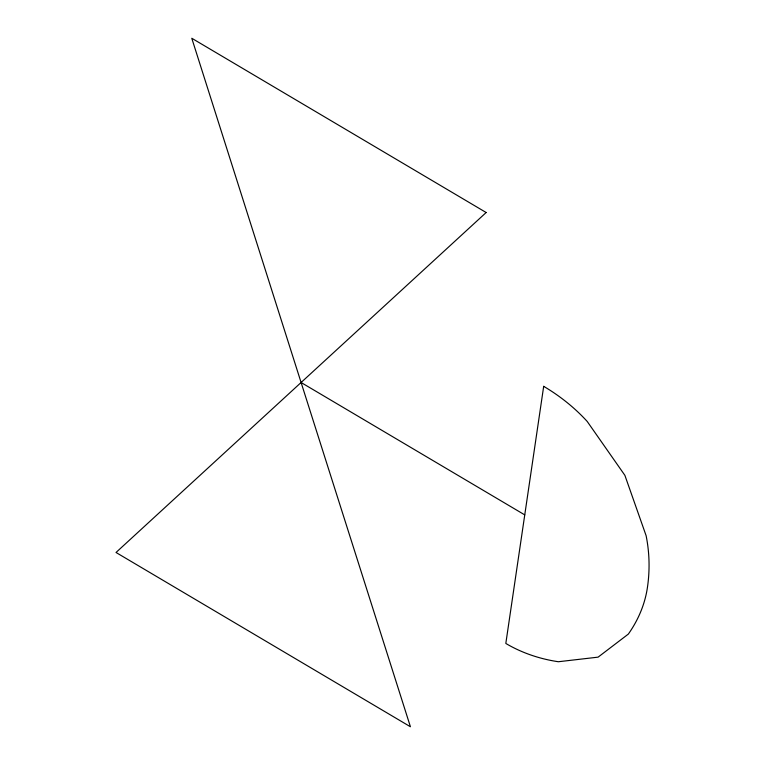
<?xml version="1.0" encoding="UTF-8"?>
<svg xmlns="http://www.w3.org/2000/svg" width="765" height="765" viewBox="0 0 765 765"><rect width="100%" height="100%" fill="white"/><g stroke="black" fill="none" stroke-linecap="round" stroke-linejoin="round"><path stroke-width="1.15" d="M301.094 382.5L524.752 514.893M543.685 386.335L505.818 643.451A137.767 114.75 -7.7 0 0 558.364 661.735L598.096 657.145L628.323 634.099A137.767 114.75 -7.7 0 0 647.419 587.51A215.768 179.718 -7.7 0 0 646.119 535.691L624.881 475.333L587.214 421.458A215.768 179.718 -7.7 0 0 543.685 386.335M486.158 212.517L116.022 552.483L410.423 726.75L191.766 38.25L486.158 212.517"/></g></svg>
